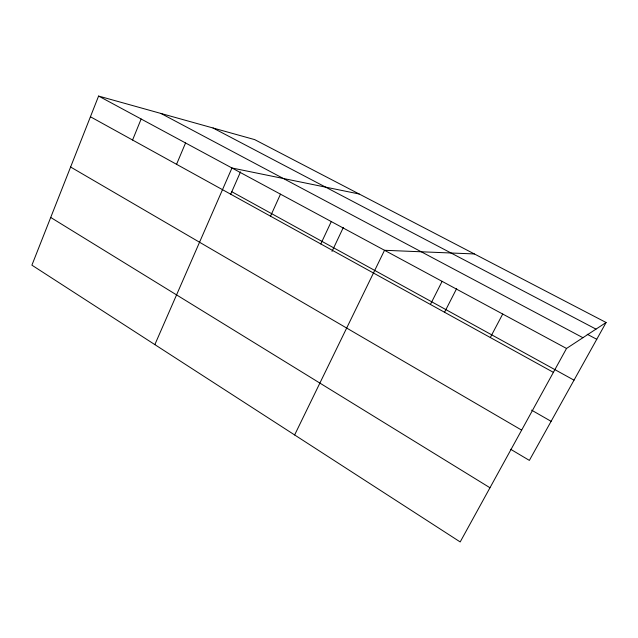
<?xml version="1.0" encoding="UTF-8"?>
<svg xmlns="http://www.w3.org/2000/svg" width="638" height="638" viewBox="0 0 638 638"><rect width="100%" height="100%" fill="white"/><g stroke="black" fill="none" stroke-linecap="round" stroke-linejoin="round"><path stroke-width="0.96" d="M98.595 96.059L31.9 265.161L460.189 541.941L566.528 348.46L606.1 322.501L254.682 139.618L98.595 96.059L566.528 348.46M132.576 140.025L141.142 119.011M176.559 164.309L185.554 142.968M154.851 344.616L231.961 167.993L359.162 193.992M230.589 194.462L240.502 171.893M270.528 216.186L280.489 194.167M320.794 243.939L331.289 221.569M332.007 251.42L343.356 227.415M294.636 434.949L384.523 250.287L474.361 253.948M430.419 304.462L442.118 281.35M444.542 312.277L456.664 288.567M490.319 337.526L502.704 314.032M606.1 322.501L529.365 460.397L510.671 449.288M213.02 127.999L595.996 329.128M587.207 334.24L596.753 339.296M161.015 113.484L582.925 337.701M231.793 191.727L574.017 380.16M90.429 116.762L553.393 372.353M531.566 410.13L551.104 421.327M70.611 167.02L521.645 430.124M50.713 217.454L489.968 487.751"/></g></svg>
